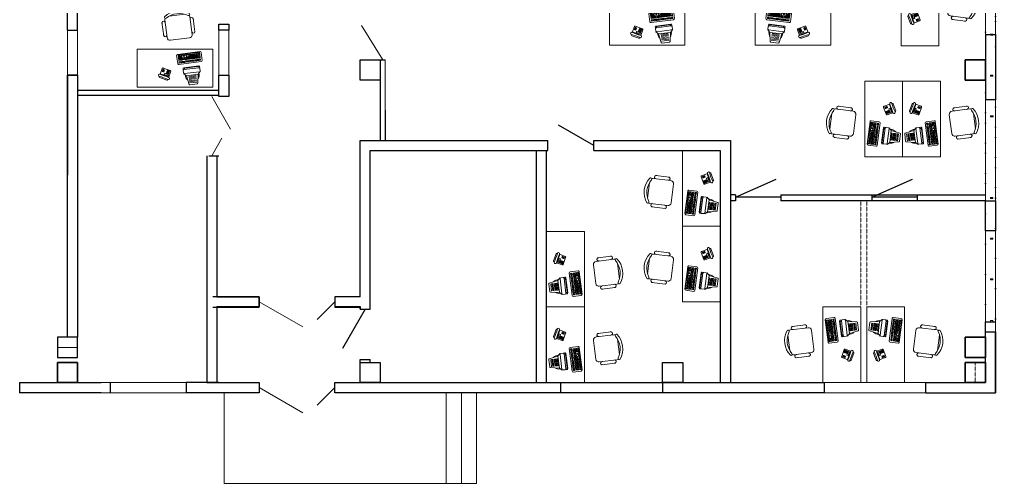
# Model space of a CAD drawing. Header units: millimetres. Extents: x 102114 to 121469, y 6370 to 29330.
# Drawn here: x 102114 to 121467, y 6370 to 15571 of the extents above; entities that cross this region are included whole.
import ezdxf

# ---------------------------------------------------------------- set-up
doc = ezdxf.new("R2010")
doc.units = ezdxf.units.MM
doc.linetypes.add('ACAD_ISO04W100', pattern=[30, 24, -3, 0, -3])
doc.linetypes.add('штриховая2', pattern=[9.525, 6.35, -3.175])
doc.layers.add('0си', color=1, linetype='Continuous', lineweight=15)
doc.layers.add('Перекресток оборудование', color=200, linetype='Continuous', lineweight=9)
doc.layers.add('Размеры по перег.', color=5, linetype='Continuous')
doc.layers.add('Стеллаж', color=1, linetype='Continuous')

# ---------------------------------------------------------------- blocks, each defined once
blk = doc.blocks.new('офис - стол-компьютер')
for p, q in [((-345.265561, -354.194538), (-608.194711, -387.835753)), ((46.81238, -252.669613), (103.924667, -699.03056)), ((169.727329, -247.024297), (58.000685, -261.319671)), ((58.000685, -261.319671), (60.284909, -279.174223)), ((60.284909, -279.174223), (104.97574, -273.45585)), ((62.569132, -297.028775), (84.915106, -294.170023)), ((62.569132, -297.028775), (87.699437, -493.427359)), ((222.818289, -209.986161), (64.111505, -230.293127)), ((67.138572, -332.737755), (178.865216, -318.442381)), ((80.345667, -258.461043), (114.613858, -526.27771)), ((87.199206, -312.023583), (176.58, -300.587953)), ((91.768645, -347.732562), (181.149315, -336.29594)), ((94.052869, -365.587114), (183.433539, -354.150492)), ((96.337092, -383.441666), (185.718755, -372.00492)), ((102.690524, -255.601422), (136.958715, -523.41809)), ((107.259964, -291.310402), (174.295776, -282.733401)), ((125.036498, -252.74267), (157.019473, -502.704909)), ((147.381355, -249.883049), (181.649546, -517.699716)), ((149.665579, -267.737601), (172.011553, -264.878849)), ((203.994528, -514.841088), (169.727329, -247.024297)), ((220.626595, -240.511729), (195.828579, -243.684041)), ((220.626595, -240.511729), (195.828579, -243.684041)), ((195.828579, -243.684041), (198.202107, -262.228847)), ((198.202107, -262.228847), (195.828579, -243.684041)), ((198.202107, -262.228847), (223, -259.055542)), ((198.202107, -262.228847), (223, -259.055542)), ((200.574643, -280.773776), (225.372536, -277.600472)), ((210.065533, -354.951385), (200.574643, -280.773776)), ((202.947056, -299.317713), (227.744948, -296.144409)), ((205.320584, -317.862518), (230.118477, -314.689214)), ((207.692997, -336.406455), (232.491013, -333.234143)), ((210.065533, -354.951385), (234.863425, -351.77808)), ((212.438937, -373.495198), (237.236954, -370.322886)), ((221.929951, -447.673799), (212.438937, -373.495198)), ((223, -259.055542), (220.626595, -240.511729)), ((223, -259.055542), (220.626595, -240.511729)), ((234.863425, -351.77808), (225.372536, -277.600472)), ((246.727843, -444.500494), (237.236954, -370.322886)), ((302.307186, -673.647225), (245.194899, -227.286278)), ((370.588804, -575.741896), (332.513243, -278.167683)), ((344.446873, -297.206519), (377.509198, -555.602004)), ((345.488889, -261.385659), (366.442077, -258.704029)), ((358.552475, -287.335711), (351.366027, -288.25518)), ((405.305878, -571.299468), (367.230442, -273.726247)), ((380.205963, -256.943232), (429.80088, -250.597739)), ((444.679591, -248.693558), (496.103895, -288.450164)), ((446.583772, -263.572268), (484.659333, -561.146481)), ((496.103895, -288.450164), (526.319251, -524.602003)), ((496.103895, -288.450164), (675.813233, -296.952622)), ((520.448316, -331.723774), (538.98419, -476.592375)), ((541.508794, -329.02974), (560.044544, -473.897348)), ((561.515721, -326.469415), (580.051595, -471.338016)), ((582.576075, -323.774388), (601.111948, -468.642989)), ((605.74229, -320.810082), (624.278164, -465.678683)), ((628.90863, -317.846769), (647.445372, -462.714253)), ((651.02241, -315.01704), (669.558284, -459.885641)), ((689.983953, -310.03196), (708.519827, -454.900561)), ((-693.934497, -557.257406), (-654.672657, -864.115909)), ((-293.52851, -410.45277), (-644.100645, -455.308775)), ((-176.252675, -835.59716), (-223.747325, -464.40284)), ((83.129997, -457.718379), (194.856641, -443.423004)), ((87.699437, -493.427359), (110.044418, -490.56873)), ((89.98366, -511.281911), (112.328642, -508.423282)), ((89.98366, -511.281911), (92.267884, -529.136463)), ((92.267884, -529.136463), (203.994528, -514.841088)), ((93.537007, -539.055644), (115.882981, -536.196892)), ((93.537007, -539.055644), (102.421863, -608.489793)), ((96.498584, -562.20003), (141.189416, -556.481657)), ((98.621316, -401.296218), (188.002978, -389.859472)), ((99.460162, -585.344415), (144.151117, -579.627034)), ((100.906532, -419.150646), (190.287202, -407.714024)), ((103.190755, -437.005198), (192.572418, -425.568452)), ((107.760195, -472.714178), (197.140865, -461.277556)), ((115.882981, -536.196892), (124.76672, -605.630172)), ((132.389276, -487.70911), (199.426081, -479.131984)), ((141.189416, -556.481657), (144.151117, -579.627034)), ((157.019473, -502.704909), (201.710304, -496.986536)), ((160.57282, -530.478643), (205.263651, -524.76027)), ((160.57282, -530.478643), (169.457552, -599.911799)), ((163.534397, -553.623028), (208.225228, -547.904655)), ((166.495974, -576.767414), (211.186806, -571.049041)), ((182.91867, -527.618898), (191.802533, -597.053171)), ((214.148383, -594.193426), (205.263651, -524.76027)), ((214.811474, -392.040127), (239.609366, -388.866823)), ((217.18401, -410.585056), (241.981902, -407.411752)), ((219.557414, -429.128869), (244.355307, -425.955565)), ((221.929951, -447.673799), (246.727843, -444.500494)), ((224.302363, -466.217736), (249.100379, -463.045424)), ((233.794369, -540.396213), (224.302363, -466.217736)), ((226.675892, -484.762541), (251.473784, -481.589237)), ((229.048304, -503.306478), (253.84632, -500.134166)), ((231.42084, -521.851407), (256.218733, -518.678103)), ((233.794369, -540.396213), (258.592261, -537.222908)), ((236.166781, -558.94015), (260.964673, -555.766845)), ((243.285258, -614.573821), (236.166781, -558.94015)), ((238.539317, -577.485079), (263.33721, -574.311775)), ((258.592261, -537.222908), (249.100379, -463.045424)), ((268.08315, -611.400517), (260.964673, -555.766845)), ((386.459669, -562.522274), (393.645125, -561.602928)), ((471.683687, -577.928505), (422.088894, -584.27499)), ((486.562521, -576.025316), (526.319251, -524.602003)), ((526.319251, -524.602003), (698.099917, -471.126289)), ((102.421863, -608.489793), (124.76672, -605.630172)), ((103.690986, -618.408975), (215.417506, -604.112608)), ((103.690986, -618.408975), (112.574726, -687.842255)), ((108.132298, -653.12518), (219.858942, -638.829806)), ((110.353512, -670.483718), (222.080156, -656.188343)), ((112.574726, -687.842255), (224.301369, -673.54688)), ((126.035844, -615.549354), (134.919707, -684.983626)), ((126.301277, -716.330677), (285.008062, -696.023711)), ((128.257058, -632.907891), (217.637728, -621.471269)), ((148.380825, -612.690725), (157.265557, -682.123882)), ((169.457552, -599.911799), (214.148383, -594.193426)), ((170.726675, -609.830981), (177.389324, -661.906716)), ((193.071656, -606.972352), (201.956512, -676.406501)), ((224.301369, -673.54688), (215.417506, -604.112608)), ((240.912722, -596.028892), (265.710738, -592.85658)), ((243.285258, -614.573821), (268.08315, -611.400517)), ((245.65767, -633.117758), (270.455687, -629.945446)), ((250.403735, -670.207493), (245.65767, -633.117758)), ((248.031199, -651.662564), (272.829091, -648.489259)), ((250.403735, -670.207493), (275.201628, -667.034189)), ((275.201628, -667.034189), (270.455687, -629.945446)), ((387.371696, -588.716425), (408.325008, -586.035787)), ((-580.775254, -950.233423), (-230.202745, -905.378346)), ((373.181004, -982.927712), (423.740787, -844.533848)), ((557.921315, -876.519802), (444.259233, -834.996198)), ((505.372263, -881.346986), (477.920647, -956.490205)), ((477.920647, -956.490205), (500.566661, -964.763198)), ((488.867332, -1042.225494), (550.406795, -873.774666)), ((528.018401, -889.620971), (500.566661, -964.763198)), ((528.018401, -889.620971), (505.372263, -881.346986)), ((562.088881, -1051.941507), (612.647672, -913.547768)), ((603.109897, -893.02833), (599.249192, -891.618303)), ((-265.997641, -973.716473), (-528.92679, -1007.357688)), ((496.38086, -1044.970755), (382.719771, -1003.447026)), ((541.570435, -1061.479158), (537.70973, -1060.069131))]:
    blk.add_line(p, q)
blk.add_lwpolyline([(750, -1500), (750, 0), (0, 0), (0, -1500)], close=True)
for centre in [(410.50318, -965.633921), (425.423938, -896.431842), (426.905037, -971.625791), (431.415808, -880.029985), (437.821582, -862.497055), (441.832121, -902.425944), (447.823991, -886.024087), (454.229765, -868.491157), (457.674334, -908.213653), (463.666204, -891.811796), (470.071978, -874.278866), (474.082517, -914.207756), (480.074387, -897.805899), (486.480161, -880.272969), (404.136725, -983.062166), (420.538582, -989.054036), (438.071388, -995.458817), (444.438835, -978.030449)]:
    blk.add_circle(centre, 6)
for centre, radius, start, end in [((66.649751, -250.13149), 20, 97.291504, 187.291504), ((225.356536, -229.824524), 20, 7.291504, 97.291504), ((347.392078, -276.264494), 15, 97.291504, 187.291504), ((352.382119, -296.190426), 8, 97.291504, 187.291504), ((382.109152, -271.822066), 15, 97.291504, 187.291504), ((431.705061, -265.47645), 15, 7.291504, 97.291504), ((511.212069, -406.526021), 137.138, 56.032551, 104.428079), ((675.105118, -311.935149), 15, 7.291504, 87.291504), ((385.467515, -573.837715), 15, 187.291504, 277.291504), ((385.444569, -554.586904), 8, 187.291504, 277.291504), ((420.184713, -569.396279), 15, 187.291504, 277.291504), ((469.780498, -563.04967), 15, 277.291504, 7.291504), ((511.212069, -406.526021), 137.138, 270.15493, 318.550458), ((693.640992, -456.80375), 15, 287.291504, 7.291504), ((123.763031, -696.492313), 20, 187.291504, 277.291504), ((282.468823, -676.185471), 20, 277.291504, 7.291504), ((438.768836, -850.024246), 16, 69.931331, 159.931331), ((-760.973753, -490.157054), 1374.322, 336.038041, 343.67234), ((1856.604798, -1446.43188), 1374.322, 156.190322, 163.824622), ((579.716698, -880.970789), 22.246, 331.404997, 168.457665), ((597.619624, -908.05737), 16, 339.931331, 69.931331), ((388.210044, -988.417985), 16, 159.931331, 249.931331), ((515.91323, -1055.617277), 22.246, 151.404997, 348.457665), ((547.060833, -1046.45111), 16, 249.931331, 339.931331)]:
    blk.add_arc(centre, radius, start, end)
for centre, major_axis, start_param, end_param in [((-595.214587, -417.613835), (-22.969657, -22.969657), 3.7704546803, 7.4796355625), ((-350.329199, -386.28171), (-22.969657, 22.969657), 2.1996583535, 5.9088392357), ((-344.35279, -668.470037), (-294.015, -294.015), -1.3016413008, -0.0146390708), ((-299.471264, -662.727045), (-288.725841, -288.725841), -1.2240500709, -0.0922303182), ((-690.131075, -479.631414), (-16.123449, -16.123449), 1.9244686601, 4.6946112316), ((-636.18416, -517.17403), (-44.10225, -44.10225), 4.0542487946, 4.5356881124), ((-285.612952, -472.318398), (-44.10225, -44.10225), 2.4834524678, 4.0542487946), ((-631.446917, -938.282707), (-16.123449, 16.123449), 1.8430900308, 4.6132325849), ((-588.690812, -888.367796), (-44.10225, 44.10225), 2.00201315, 2.4834524678), ((-523.862779, -975.271444), (-22.969657, -22.969657), 3.7704546803, 7.4796355625), ((-278.977764, -943.938392), (-22.969657, -22.969657), 0.6288620267, 4.3380429089), ((-238.118303, -843.512718), (-44.10225, -44.10225), 0.912656141, 2.4834524678)]:
    blk.add_ellipse(centre, major_axis=major_axis, ratio=1, start_param=start_param, end_param=end_param)

msp = doc.modelspace()

# ---------------------------------------------------------------- linework, layer by layer
at = {"layer": '0си', "color": 0, "linetype": 'ACAD_ISO04W100', "lineweight": 0, "ltscale": 20}
for p, q in [((121266.557111, 9377.429181), (121266.557111, 25771.314558)), ((121266.557111, 9377.429181), (121266.557111, 25771.314558)), ((121466.557111, 25771.314558), (121466.557111, 9377.429181)), ((121466.557111, 25771.314558), (121466.557111, 9377.429181))]:
    msp.add_line(p, q, dxfattribs=at)
for points in [[(121266.557111, 17270.975667), (121466.557111, 17270.975667), (121466.557111, 15270.975667), (121266.557111, 15270.975667)], [(121266.557111, 13977.429181), (121466.557111, 13977.429181), (121466.557111, 11977.429181), (121266.557111, 11977.429181)], [(121266.557111, 11377.429181), (121466.557111, 11377.429181), (121466.557111, 9377.429181), (121266.557111, 9377.429181)]]:
    msp.add_lwpolyline(points, close=True, dxfattribs=at)
at = {"layer": 'Размеры по перег.', "color": 0, "lineweight": 30}
for p, q in [((103066.557111, 15362.283447), (103066.557087, 26770.938671)), ((103066.557111, 15362.283447), (103066.557087, 26770.938671)), ((103266.557111, 15362.283447), (103266.557145, 17077.753501)), ((103266.557111, 15362.283447), (103266.557145, 17077.753501)), ((103066.557111, 15362.283447), (103266.557111, 15362.283447)), ((103066.557111, 15362.283447), (103266.557111, 15362.283447)), ((121266.557111, 15270.975667), (121266.557111, 13977.429181)), ((121466.557111, 15270.975667), (121466.557111, 13977.429181)), ((109266.557111, 14770.260889), (109366.55716, 14770.260889)), ((109266.557111, 14770.260889), (109266.557111, 13170.248739)), ((103066.557111, 14465.307594), (103066.557111, 12481.005348)), ((103066.557111, 14465.307594), (103066.557111, 12481.005348)), ((103266.557111, 14465.307594), (103066.557111, 14465.307594)), ((103266.557111, 14465.307594), (103066.557111, 14465.307594)), ((103266.557111, 14465.307594), (103266.557111, 13543.103341)), ((103266.557111, 14465.307594), (103266.557111, 13543.103341)), ((103266.557111, 14170.260889), (106066.557118, 14170.26085)), ((103266.557111, 14070.260889), (106066.557118, 14070.26085)), ((109366.55716, 13770.837369), (109366.55716, 13170.248739)), ((103266.557111, 13349.918176), (103266.557111, 12481.005348)), ((103266.557111, 13349.918176), (103266.557111, 12481.005348)), ((108866.557111, 13170.260889), (112592.051222, 13170.260889)), ((108866.557111, 10070.260889), (108866.557111, 13170.260889)), ((112592.051222, 12970.260889), (112592.051222, 13170.260889)), ((113502.051222, 13170.260889), (116209.727043, 13170.260889)), ((113502.051222, 12970.260889), (113502.051222, 13170.260889)), ((116209.727043, 13170.260889), (116209.727043, 8370.260889)), ((109066.557111, 12970.260889), (112592.051222, 12970.260889)), ((109066.557111, 9827.075723), (109066.557111, 12970.260889)), ((112366.557111, 8370.072119), (112366.557111, 12970.260889)), ((112566.557111, 8370.078743), (112566.557111, 12970.260889)), ((113502.051222, 12970.260889), (116009.726994, 12970.260889)), ((116009.726994, 12970.260889), (116009.726994, 8370.273038)), ((105826.557087, 12870.260889), (105826.557111, 9870.260889)), ((105866.557062, 12870.260889), (106066.557087, 12870.260889)), ((106026.557111, 12870.260889), (106026.557111, 10070.260889)), ((116309.724521, 12047.42792), (117119.591261, 12406.279744)), ((119013.464137, 12047.402705), (119823.330877, 12406.254528)), ((116309.727043, 12097.429181), (116209.727043, 12097.429181)), ((117209.729565, 12047.400183), (116309.724521, 12047.42792)), ((116309.727043, 12097.429181), (116309.727043, 11977.429181)), ((116309.727043, 12097.429181), (116309.727043, 11997.398923)), ((117209.737129, 12097.403965), (121266.557111, 12097.403965)), ((117209.737129, 12097.403965), (117209.74525, 11977.429181)), ((119913.469181, 12047.374968), (119013.464137, 12047.402705)), ((119013.466659, 12097.403965), (119013.466659, 11977.403965)), ((119013.466659, 12097.403965), (119013.466659, 11997.373707)), ((119913.476745, 12097.37875), (119913.484866, 11977.403965)), ((116309.727043, 11977.429181), (116209.727043, 11977.429181)), ((121266.557111, 11977.429181), (117209.74525, 11977.429181)), ((106026.557111, 10070.260889), (106866.557167, 10070.260889)), ((106573.236958, 10070.260889), (106273.23693, 10070.260889)), ((106866.557167, 10070.260889), (106866.557167, 9877.075723)), ((105826.557111, 9877.075723), (105826.557111, 8370.260889)), ((106026.557111, 9877.075723), (106866.557167, 9877.075723)), ((106026.557111, 9877.075723), (106026.557111, 8370.260889)), ((108866.557111, 9827.075723), (108866.557111, 9877.075723)), ((108866.557111, 9827.075723), (109066.557111, 9827.075723)), ((121466.476497, 8170.016145), (121466.557111, 9377.429181)), ((121466.476497, 8170.016145), (121466.557111, 9377.429181)), ((121466.557111, 9377.429181), (121466.557111, 8170.260889)), ((121466.557111, 9377.429181), (121466.557111, 8170.260889)), ((103266.557111, 8770.260889), (103266.557111, 8370.260889)), ((103266.557111, 8770.260889), (103266.557111, 8370.260889)), ((108866.557111, 8827.075723), (109066.557111, 8827.075723)), ((108866.557111, 8370.260889), (108866.557111, 8827.075723)), ((109066.557111, 8770.260889), (109066.557111, 8827.075723)), ((102113.562686, 8370.101162), (103731.929728, 8369.771402)), ((102113.562686, 8370.016145), (102113.562686, 8170.016145)), ((102113.562686, 8370.016145), (102113.562686, 8170.016145)), ((103916.557111, 8170.260889), (103916.557111, 8370.260889)), ((105826.557111, 8370.260889), (105416.557111, 8370.260889)), ((105416.557111, 8370.260889), (105416.557111, 8170.260889)), ((106066.557111, 8370.260889), (105749.517553, 8370.260889)), ((106866.557167, 8370.260889), (106866.557167, 8170.260889)), ((106866.557167, 8370.260889), (106866.557167, 8170.260889)), ((109366.557111, 8369.972767), (112848.889218, 8370.088093)), ((112848.888677, 8169.910167), (112848.888677, 8369.910167)), ((114866.476502, 8370.105459), (118066.557111, 8370.260889)), ((114866.476502, 8370.15491), (114866.476502, 8170.15491)), ((118066.557111, 8370.260889), (118066.557111, 8170.260889)), ((120084.144936, 8170.260889), (120084.144936, 8370.260889)), ((120084.144936, 8170.260889), (120084.144936, 8370.260889)), ((103731.929728, 8170.016145), (102113.562686, 8170.101162)), ((103731.929728, 8170.016145), (103731.929728, 8170.016145)), ((106866.557167, 8170.260889), (105416.557111, 8170.260889)), ((106866.557167, 8170.260889), (105749.517553, 8170.260889)), ((112848.888671, 8170.088093), (109366.557111, 8169.972767)), ((118066.557111, 8170.260889), (114866.476502, 8170.112632)), ((120084.064322, 8170.016145), (121466.476497, 8170.016145)), ((120084.064322, 8170.016145), (121466.476497, 8170.016145)), ((120084.144936, 8170.260889), (121466.557111, 8170.260889)), ((120084.144936, 8170.260889), (121466.557111, 8170.260889))]:
    msp.add_line(p, q, dxfattribs=at)
at = {"layer": 'Размеры по перег.', "color": 0, "lineweight": 0}
for p, q in [((103266.557111, 14330.178066), (103266.557111, 15543.103341)), ((103066.557111, 15362.283447), (103066.557111, 14465.307594)), ((103266.557111, 15362.283447), (103266.557111, 14465.307594)), ((106266.557138, 15477.753501), (106066.557138, 15477.753501)), ((109316.557136, 14770.260889), (108892.43904, 15453.091169)), ((109366.55716, 13170.260889), (109366.55716, 14770.260889)), ((106066.557138, 14465.307594), (106066.557111, 14043.879459)), ((106266.557138, 14465.307594), (106066.557138, 14465.307594)), ((106266.557138, 14465.307594), (106066.557138, 14465.307594)), ((105926.557111, 14043.879459), (106298.820435, 13399.100467)), ((105926.557099, 12870.260889), (106126.557099, 13216.67105)), ((108866.557111, 11260.730057), (108866.557111, 12460.730057)), ((108366.557167, 10070.260889), (108366.557167, 9877.075723)), ((103266.476497, 9270.016145), (103266.476497, 9876.83098)), ((103266.476497, 9270.016145), (103266.476497, 9876.83098)), ((106866.557167, 9973.668306), (107732.582571, 9473.668306)), ((108366.557167, 9973.668306), (108013.003776, 9620.114915)), ((108366.557167, 9877.075723), (108366.557167, 9973.668306)), ((121466.557111, 9270.260889), (121466.557111, 9077.075723)), ((121466.557111, 9270.260889), (121466.557111, 9077.075723)), ((121466.557111, 9077.075723), (121466.557111, 9173.668306)), ((121466.557111, 9077.075723), (121466.557111, 9173.668306)), ((102866.476497, 9070.016145), (103266.476497, 9070.016145)), ((102866.476497, 9070.016145), (103266.476497, 9070.016145)), ((102113.562686, 8370.016145), (102113.562686, 8170.016145)), ((102113.562686, 8370.016145), (102113.562686, 8170.016145)), ((105749.517553, 8370.260889), (103731.929728, 8370.016145)), ((105416.557111, 8370.260889), (103916.557111, 8370.260889)), ((108366.534952, 8369.939649), (109366.557111, 8370.260889)), ((108366.534952, 8369.939649), (109366.557111, 8370.260889)), ((108366.534952, 8169.939649), (108366.534952, 8369.939649)), ((108366.534952, 8169.939649), (108366.534952, 8369.939649)), ((108866.557111, 8370.260889), (109366.557111, 8370.260889)), ((108866.557111, 8370.260889), (109366.557111, 8370.260889)), ((112848.888677, 8370.088093), (114866.476502, 8370.088093)), ((116666.557085, 8370.260889), (118066.557111, 8370.260889)), ((116666.557085, 8370.260889), (118066.557111, 8370.260889)), ((118066.557111, 8370.260889), (120084.144936, 8370.260889)), ((118066.557111, 8370.260889), (120084.144936, 8370.260889)), ((118066.557111, 8170.260889), (118066.557111, 8370.260889)), ((118066.557111, 8170.260889), (118066.557111, 8370.260889)), ((120084.144936, 8370.260889), (120084.144936, 8170.260889)), ((120084.144936, 8370.260889), (120084.144936, 8170.260889)), ((105749.517553, 8170.260889), (103731.929728, 8170.016145)), ((105416.557111, 8170.260889), (103916.557111, 8170.260889)), ((106170.110502, 6370.260889), (106170.110502, 8170.260889)), ((106866.557167, 8273.668306), (107732.582571, 7773.668306)), ((106866.557167, 8273.668306), (107732.582571, 7773.668306)), ((108366.557167, 8273.668306), (108013.003776, 7920.114915)), ((108366.557167, 8273.668306), (108013.003776, 7920.114915)), ((108366.535021, 8170.260889), (108366.557167, 8273.668306)), ((108366.535021, 8170.260889), (108366.557167, 8273.668306)), ((110576.557111, 6370.260889), (110576.557111, 8170.260889)), ((110876.557111, 6370.260889), (110876.557111, 8170.260889)), ((111176.557111, 6370.260889), (111176.557111, 8170.260889)), ((114866.476502, 8170.112632), (112848.888677, 8170.112632)), ((118066.557111, 8170.260889), (120084.144936, 8170.260889)), ((118066.557111, 8170.260889), (120084.144936, 8170.260889)), ((111176.557111, 6370.260889), (106170.110502, 6370.260889))]:
    msp.add_line(p, q, dxfattribs=at)
at = {"layer": 'Размеры по перег.', "color": 0, "lineweight": 25}
for p, q in [((113502.051222, 13070.260889), (112798.583464, 13476.408188)), ((108866.557111, 9877.075723), (108866.557111, 9827.075723)), ((108966.557111, 9827.075723), (108516.557111, 9047.65286))]:
    msp.add_line(p, q, dxfattribs=at)
at = {"layer": 'Размеры по перег.', "color": 6, "lineweight": 0}
for points in [[(121266.557111, 9574.346088), (121466.557111, 9574.346088), (121466.557111, 25782.573318), (121266.557111, 25782.573318)], [(121366.467773, 15277.622669), (121417.037972, 15277.622669), (121417.037972, 15258.787268), (121366.467773, 15258.787268)], [(121366.786034, 14469.017523), (121417.356232, 14469.017523), (121417.356232, 14450.182122), (121366.786034, 14450.182122)], [(121367.014957, 13660.412377), (121417.585155, 13660.412377), (121417.585155, 13641.576976), (121367.014957, 13641.576976)], [(121366.467773, 12043.202084), (121417.037972, 12043.202084), (121417.037972, 12024.366683), (121366.467773, 12024.366683)], [(121366.467773, 11234.596938), (121417.037972, 11234.596938), (121417.037972, 11215.761537), (121366.467773, 11215.761537)], [(121366.467773, 10425.991792), (121417.037972, 10425.991792), (121417.037972, 10407.156391), (121366.467773, 10407.156391)], [(121366.557111, 9574.346088), (121417.127309, 9574.346088), (121417.127309, 9600.464435), (121366.557111, 9600.464435)]]:
    msp.add_lwpolyline(points, close=True, dxfattribs=at)
at = {"layer": 'Размеры по перег.', "color": 0, "lineweight": 30}
for points in [[(106066.557138, 15477.753501), (106266.557138, 15477.753501), (106266.557138, 15362.283447), (106066.557138, 15362.283447)], [(106066.557138, 15477.753501), (106266.557138, 15477.753501), (106266.557138, 15362.283447), (106066.557138, 15362.283447)], [(109266.557111, 14370.260889), (108866.557111, 14370.260889), (108866.557111, 14770.260889), (109266.557111, 14770.260889)], [(109266.557111, 14370.260889), (108866.557111, 14370.260889), (108866.557111, 14770.260889), (109266.557111, 14770.260889)], [(109266.557111, 14370.260889), (108866.557111, 14370.260889), (108866.557111, 14770.260889), (109266.557111, 14770.260889)], [(120866.476497, 14370.016145), (121266.476497, 14370.016145), (121266.476497, 14770.016145), (120866.476497, 14770.016145)], [(120866.476497, 14370.016145), (121266.476497, 14370.016145), (121266.476497, 14770.016145), (120866.476497, 14770.016145)], [(121266.557111, 14370.260889), (120866.557111, 14370.260889), (120866.557111, 14770.260889), (121266.557111, 14770.260889)], [(121266.557111, 14370.260889), (120866.557111, 14370.260889), (120866.557111, 14770.260889), (121266.557111, 14770.260889)], [(121266.557111, 14370.260889), (120866.557111, 14370.260889), (120866.557111, 14770.260889), (121266.557111, 14770.260889)], [(103266.557111, 9272.243413), (103066.557138, 9272.243413), (103066.557111, 14465.307594), (103266.557084, 14465.307594)], [(103266.557111, 9272.243413), (103066.557138, 9272.243413), (103066.557111, 14465.307594), (103266.557084, 14465.307594)], [(106266.557111, 14043.879459), (106066.557111, 14043.879459), (106066.557138, 14465.307594), (106266.557138, 14465.307594)], [(121466.557111, 11377.429181), (121266.557111, 11377.429181), (121266.557111, 11977.429181), (121466.557111, 11977.429181)], [(102866.476497, 8870.016145), (103266.476497, 8870.016145), (103266.476497, 9270.016145), (102866.476497, 9270.016145)], [(102866.476497, 8870.016145), (103266.476497, 8870.016145), (103266.476497, 9270.016145), (102866.476497, 9270.016145)], [(120866.476497, 8870.016145), (121266.476497, 8870.016145), (121266.476497, 9270.016145), (120866.476497, 9270.016145)], [(120866.476497, 8870.016145), (121266.476497, 8870.016145), (121266.476497, 9270.016145), (120866.476497, 9270.016145)], [(121266.557111, 8870.260889), (120866.557111, 8870.260889), (120866.557111, 9270.260889), (121266.557111, 9270.260889)], [(121266.557111, 8870.260889), (120866.557111, 8870.260889), (120866.557111, 9270.260889), (121266.557111, 9270.260889)], [(121266.557111, 8870.260889), (120866.557111, 8870.260889), (120866.557111, 9270.260889), (121266.557111, 9270.260889)], [(102866.476497, 8370.016145), (103266.476497, 8370.016145), (103266.476497, 8770.016145), (102866.476497, 8770.016145)], [(102866.476497, 8370.016145), (103266.476497, 8370.016145), (103266.476497, 8770.016145), (102866.476497, 8770.016145)], [(103266.557111, 8370.260889), (102866.557111, 8370.260889), (102866.557111, 8770.260889), (103266.557111, 8770.260889)], [(103266.557111, 8370.260889), (102866.557111, 8370.260889), (102866.557111, 8770.260889), (103266.557111, 8770.260889)], [(103266.557111, 8370.260889), (102866.557111, 8370.260889), (102866.557111, 8770.260889), (103266.557111, 8770.260889)], [(109266.557111, 8370.260889), (108866.557111, 8370.260889), (108866.557111, 8770.260889), (109266.557111, 8770.260889)], [(109266.557111, 8370.260889), (108866.557111, 8370.260889), (108866.557111, 8770.260889), (109266.557111, 8770.260889)], [(109266.557111, 8370.260889), (108866.557111, 8370.260889), (108866.557111, 8770.260889), (109266.557111, 8770.260889)], [(109266.557111, 8370.260889), (108866.557111, 8370.260889), (108866.557111, 8770.260889), (109266.557111, 8770.260889)], [(109266.557111, 8370.260889), (108866.557111, 8370.260889), (108866.557111, 8770.260889), (109266.557111, 8770.260889)], [(109266.557111, 8370.260889), (108866.557111, 8370.260889), (108866.557111, 8770.260889), (109266.557111, 8770.260889)], [(115266.557111, 8370.260889), (114866.557111, 8370.260889), (114866.557111, 8770.260889), (115266.557111, 8770.260889)], [(115266.557111, 8370.260889), (114866.557111, 8370.260889), (114866.557111, 8770.260889), (115266.557111, 8770.260889)], [(115266.557111, 8370.260889), (114866.557111, 8370.260889), (114866.557111, 8770.260889), (115266.557111, 8770.260889)], [(120866.476497, 8370.016145), (121266.476497, 8370.016145), (121266.476497, 8770.016145), (120866.476497, 8770.016145)], [(120866.476497, 8370.016145), (121266.476497, 8370.016145), (121266.476497, 8770.016145), (120866.476497, 8770.016145)], [(121266.557111, 8370.260889), (120866.557111, 8370.260889), (120866.557111, 8770.260889), (121266.557111, 8770.260889)], [(121266.557111, 8370.260889), (120866.557111, 8370.260889), (120866.557111, 8770.260889), (121266.557111, 8770.260889)], [(121266.557111, 8370.260889), (120866.557111, 8370.260889), (120866.557111, 8770.260889), (121266.557111, 8770.260889)]]:
    msp.add_lwpolyline(points, close=True, dxfattribs=at)
at = {"layer": 'Размеры по перег.', "color": 0, "lineweight": 0}
msp.add_lwpolyline([(106066.557138, 14465.307594), (106266.557138, 14465.307594), (106266.557138, 15477.753501), (106066.557138, 15477.753501)], close=True, dxfattribs=at)
msp.add_lwpolyline([(106066.557138, 14465.307594), (106266.557138, 14465.307594), (106266.557138, 15477.753501), (106066.557138, 15477.753501)], close=True, dxfattribs=at)
at = {"layer": 'Размеры по перег.', "color": 0, "lineweight": 30}
for points in [[(121266.557111, 15270.975667), (121466.557111, 15270.975667)], [(121466.557111, 13977.429181), (121266.557111, 13977.429181)], [(105946.557111, 9867.075723), (106866.557167, 9867.075723), (106866.557167, 10070.260889), (105946.557111, 10070.260889)], [(108866.557111, 10070.260889), (108366.557167, 10070.260889), (108366.557167, 9867.075723), (108866.557111, 9867.075723)], [(108866.557111, 10070.260889), (108366.557167, 10070.260889), (108366.557167, 9877.075723), (108866.557111, 9877.075723)], [(120084.144936, 8370.260889), (121266.557111, 8370.260889), (121266.557111, 9574.346088)], [(121266.557111, 9574.346088), (121466.557111, 9574.346088)], [(120084.064322, 8370.016145), (121266.476497, 8370.016145), (121266.476497, 9377.429181)], [(120084.064322, 8370.016145), (121266.476497, 8370.016145), (121266.476497, 9377.429181)], [(120084.144936, 8370.260889), (121266.557111, 8370.260889), (121266.557111, 9377.429181)], [(120084.144936, 8370.260889), (121266.557111, 8370.260889), (121266.557111, 9377.429181)], [(121266.557111, 9377.429181), (121466.557111, 9377.429181)], [(105826.557111, 8370.260889), (106866.557167, 8370.260889)], [(106026.557111, 8370.260889), (106866.557167, 8370.260889)], [(106066.557111, 8370.260889), (106866.557167, 8370.260889)], [(108366.534952, 8369.939649), (118066.557111, 8370.260889), (118066.557111, 8170.260889), (108366.535021, 8170.260889)], [(112566.557111, 8370.073549), (118066.557111, 8370.260889), (118066.557111, 8170.260889), (108366.534952, 8169.939649), (108366.534952, 8369.939649)], [(109366.557111, 8169.972767), (108366.534952, 8169.939649), (108366.534952, 8369.939649), (109366.557111, 8369.972767)], [(109366.557111, 8169.972767), (108366.534952, 8169.939649), (108366.534952, 8369.939649), (109366.557111, 8369.972767)]]:
    msp.add_lwpolyline(points, dxfattribs=at)
at = {"layer": 'Размеры по перег.', "color": 6, "lineweight": 30}
for points in [[(121266.557111, 11977.429181), (121466.557111, 11977.429181)], [(121466.557111, 11377.429181), (121266.557111, 11377.429181)], [(121266.557111, 9377.429181), (121466.557111, 9377.429181)]]:
    msp.add_lwpolyline(points, dxfattribs=at)
at = {"layer": 'Стеллаж', "color": 0, "linetype": 'штриховая2', "lineweight": 0, "ltscale": 0.1}
for p, q in [((118793.466659, 11977.429181), (118793.466659, 8370.260889)), ((118913.466659, 11977.429181), (118913.466659, 8370.260889)), ((121066.557111, 8770.260889), (121066.557111, 8370.260889))]:
    msp.add_line(p, q, dxfattribs=at)

# ---------------------------------------------------------------- block references
at = {"layer": 'Перекресток оборудование', "ltscale": 200}
for p, rotation in [((115309.484645, 15812.349313), 270), ((105946.062264, 14982.153265), 270), ((120374.850457, 12846.141297), 180), ((113316.557111, 9870.078743), 180), ((113316.557111, 8370.078743), 180)]:
    msp.add_blockref('офис - стол-компьютер', p, dxfattribs=dict(at, rotation=rotation))
at = {"layer": 'Перекресток оборудование', "ltscale": 200, "xscale": -1}
for p, rotation in [((116704.234206, 15812.349313), 90), ((118874.850457, 12846.141297), 180), ((115259.726994, 11470.260889), 180), ((115259.726994, 9970.260889), 180)]:
    msp.add_blockref('офис - стол-компьютер', p, dxfattribs=dict(at, rotation=rotation))
for p in [(120343.429009, 16546.219984), (119663.466659, 9870.260889)]:
    msp.add_blockref('офис - стол-компьютер', p, dxfattribs=at)
at = {"layer": 'Перекресток оборудование', "ltscale": 200}
msp.add_blockref('офис - стол-компьютер', (118043.466659, 9870.260889), dxfattribs=at)

doc.saveas('drawing.dxf')
